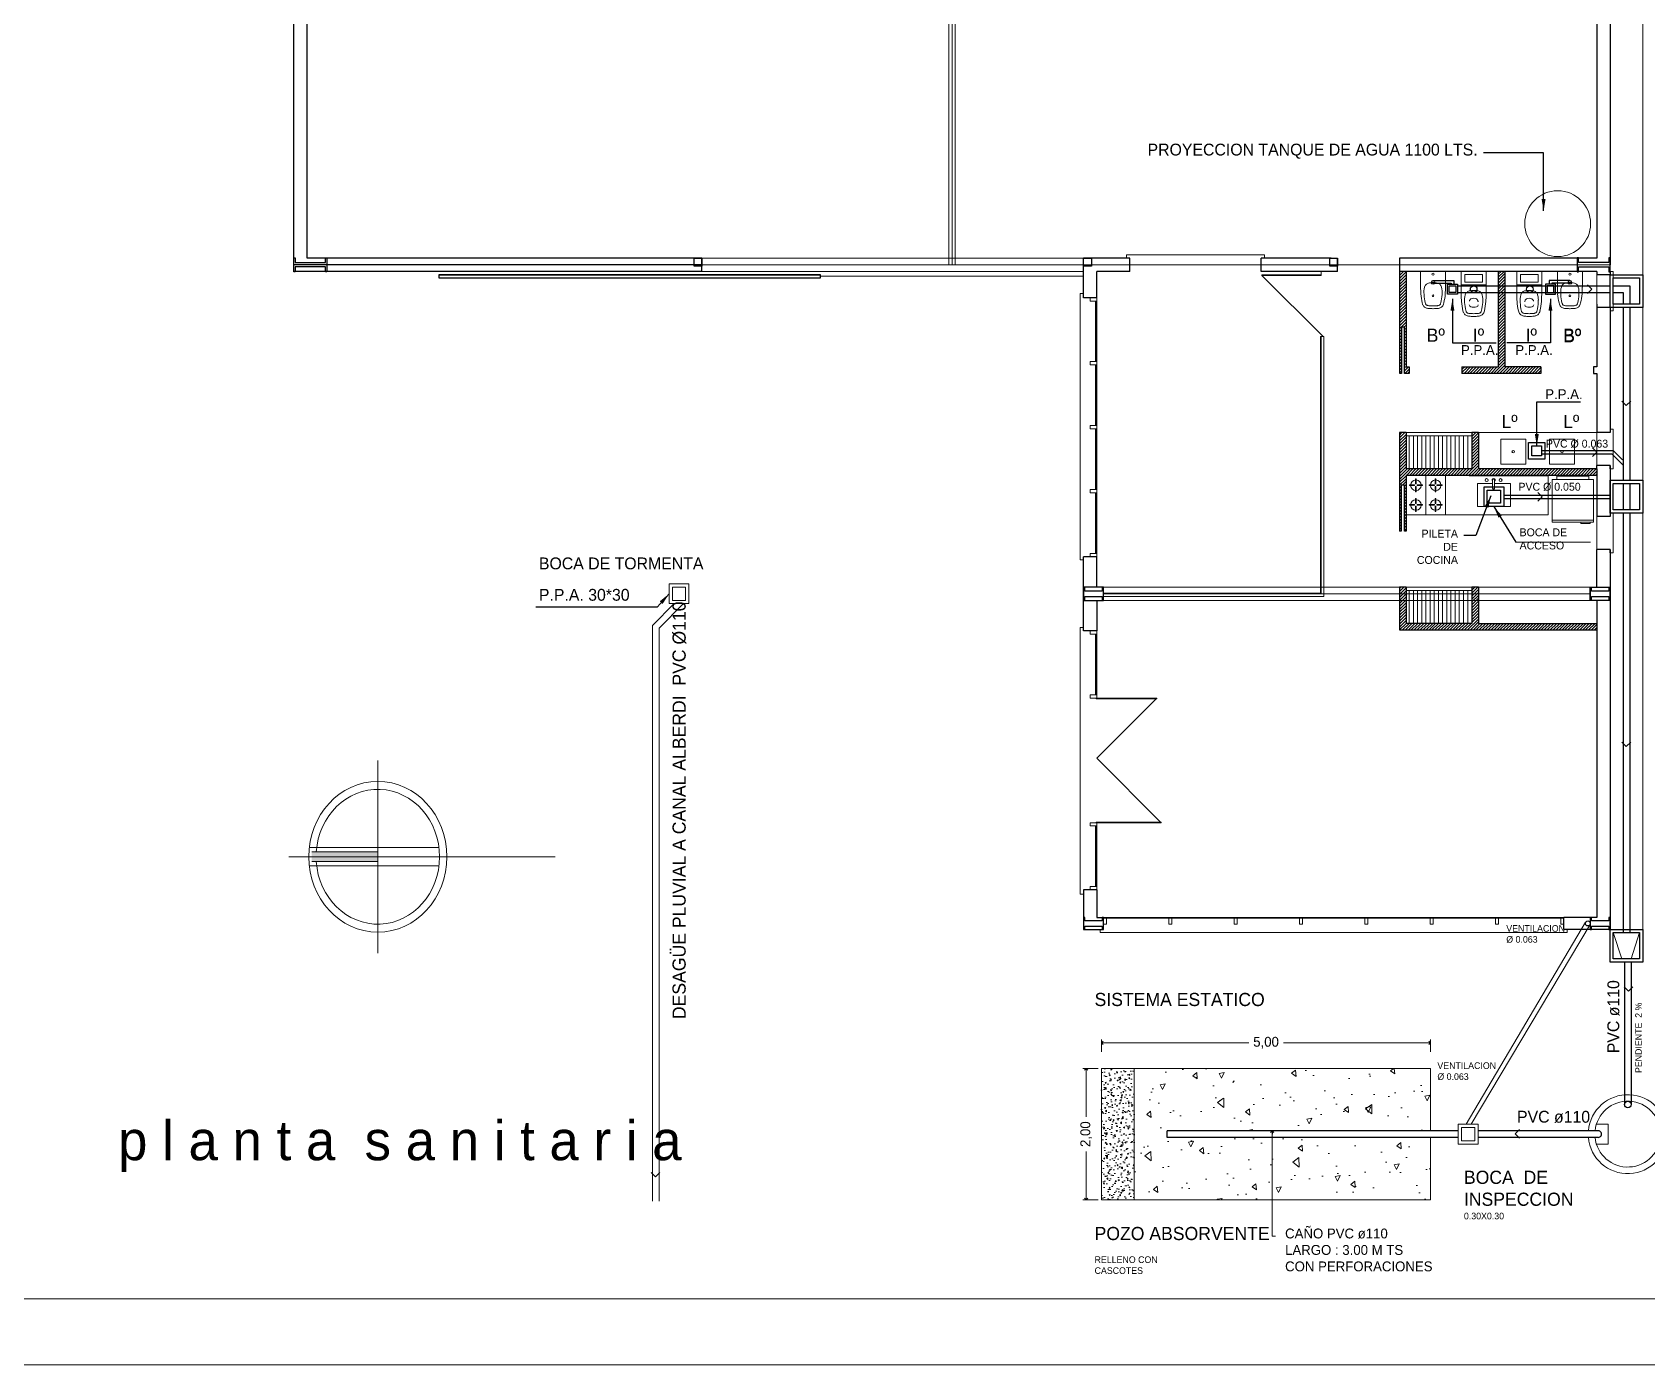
# Model space of a CAD drawing. Header units: millimetres. Extents: x 1972 to 5740, y 370 to 952.
# Drawn here: x 2717 to 2741.53, y 637.41 to 657.66 of the extents above; entities that cross this region are included whole.
import ezdxf

# ---------------------------------------------------------------- set-up
doc = ezdxf.new("R2010")
doc.units = ezdxf.units.MM
doc.header["$LTSCALE"] = 15
doc.linetypes.add('ACAD_ISO02W100', pattern=[15, 12, -3])
for name, color, linetype, lineweight in [('1 ELECTRICIDAD', 11, 'Continuous', 9), ('ABERTURAS', 2, 'Continuous', 25), ('COTAS', 5, 'Continuous', 20), ('MUROS', 1, 'Continuous', 30), ('PLUVIAL', 50, 'Continuous', 5), ('SOMBRAS', 95, 'Continuous', 18)]:
    doc.layers.add(name, color=color, linetype=linetype, lineweight=lineweight)
doc.layers.add('CLOACAS', color=20, linetype='Continuous')
doc.dimstyles.new('escala 100', dxfattribs={"dimtxt": 0.15, "dimasz": 0.05, "dimexe": 0.05, "dimexo": 0.05, "dimgap": 0.05, "dimtad": 0, "dimzin": 1, "dimtxsty": 'Standard', "dimblk": 'OPEN90', "dimcen": 0.05, "dimclrd": 256, "dimclre": 256, "dimclrt": 256, "dimadec": 0, "dimazin": 0, "dimtfac": 1, "dimtmove": 0, "dimatfit": 3, "dimldrblk": 'OPEN90', "dimfxl": 1, "dimlwd": -1, "dimlwe": -1, "dimarcsym": 0})
doc.dimstyles.get("Standard").update_dxf_attribs({"dimtxt": 0.18, "dimasz": 0.18, "dimexe": 0.18, "dimexo": 0.0625, "dimgap": 0.09, "dimtad": 0, "dimtih": 1, "dimtoh": 1, "dimdec": 4, "dimzin": 0, "dimdsep": 46, "dimtxsty": 'Standard', "dimcen": 0.09, "dimadec": 0, "dimazin": 0, "dimtfac": 1, "dimtdec": 4, "dimtofl": 0, "dimtmove": 0, "dimatfit": 3, "dimfxl": 1, "dimtolj": 1, "dimtzin": 0, "dimarcsym": 0})

# ---------------------------------------------------------------- blocks, each defined once
blk = doc.blocks.new('anafe')
for p, q in [((0.3, 0.6), (0, 0.6)), ((0, 0.6), (0.3, 0.6)), ((0, 0.6), (0, 0)), ((0, 0.6), (0, 0.6)), ((0.155, 0.549), (0.145, 0.549)), ((0.145, 0.549), (0.145, 0.47)), ((0.15, 0.6), (0.15, 0.6)), ((0.155, 0.549), (0.155, 0.47)), ((0.3, 0), (0.3, 0.6)), ((0.051, 0.455), (0.13, 0.455)), ((0.051, 0.455), (0.051, 0.445)), ((0.051, 0.445), (0.13, 0.445)), ((0.13, 0.455), (0.13, 0.445)), ((0.155, 0.47), (0.145, 0.47)), ((0.145, 0.43), (0.155, 0.43)), ((0.145, 0.351), (0.145, 0.43)), ((0.145, 0.351), (0.155, 0.351)), ((0.155, 0.249), (0.145, 0.249)), ((0.145, 0.249), (0.145, 0.17)), ((0.155, 0.351), (0.155, 0.43)), ((0.155, 0.249), (0.155, 0.17)), ((0.17, 0.445), (0.17, 0.455)), ((0.249, 0.455), (0.17, 0.455)), ((0.249, 0.445), (0.17, 0.445)), ((0.249, 0.445), (0.249, 0.455)), ((0, 0), (0.3, 0)), ((0.051, 0.155), (0.13, 0.155)), ((0.051, 0.155), (0.051, 0.145)), ((0.051, 0.145), (0.13, 0.145)), ((0.13, 0.155), (0.13, 0.145)), ((0.155, 0.17), (0.145, 0.17)), ((0.145, 0.051), (0.145, 0.13)), ((0.145, 0.13), (0.155, 0.13)), ((0.145, 0.051), (0.155, 0.051)), ((0.155, 0.051), (0.155, 0.13)), ((0.249, 0.155), (0.17, 0.155)), ((0.17, 0.145), (0.17, 0.155)), ((0.249, 0.145), (0.17, 0.145)), ((0.249, 0.145), (0.249, 0.155))]:
    blk.add_line(p, q)
for centre, start, end in [((0.15, 0.45), 93.5833, 176.4167), ((0.15, 0.45), 3.5833, 86.4167), ((0.15, 0.45), 183.5833, 266.4167), ((0.15, 0.45), 273.5833, 356.4167), ((0.15, 0.15), 93.5833, 176.4167), ((0.15, 0.15), 183.5833, 266.4167), ((0.15, 0.15), 3.5833, 86.4167), ((0.15, 0.15), 273.5833, 356.4167)]:
    blk.add_arc(centre, 0.08, start, end)
blk = doc.blocks.new('milp')
for p, q in [((-0.19, 0), (-0.19, -0.358)), ((0.19, 0), (-0.19, 0)), ((0.19, 0), (0.19, -0.358)), ((0.19, -0.205), (-0.19, -0.205)), ((-0.135, -0.052), (-0.135, -0.158)), ((-0.128, -0.045), (0.128, -0.045)), ((0.128, -0.165), (-0.128, -0.165)), ((0.135, -0.052), (0.135, -0.158)), ((0, -0.288), (0, -0.288)), ((-0.004, -0.685), (0.004, -0.685))]:
    blk.add_line(p, q)
for centre, radius, start, end in [((-0.016, 0.209), 0.852, 275.5315, 275.5315), ((0.016, 0.209), 0.852, 264.4685, 264.4685), ((-0.128, -0.052), 0.00689, 90, 180), ((-0.128, -0.158), 0.00689, 180, 270), ((0.128, -0.052), 0.00689, 0, 90), ((0.128, -0.158), 0.00689, 270, 0), ((-0.007, -0.598), 0.31, 88.7679, 88.7679), ((1.828, -0.313), 2.018, 181.2751, 184.1143), ((0.91, -0.358), 1.1, 185.1938, 192.5636), ((0.092, -0.428), 0.231, 155.6501, 182.4692), ((0.519, -0.438), 0.657, 180, 191.3509), ((-0.062, -0.358), 0.0614, 150.814, 156.1885), ((-0.087, -0.344), 0.0322, 137.0461, 150.8865), ((-0.047, -0.382), 0.0878, 105.1617, 136.1205), ((0.007, -0.598), 0.31, 91.2492, 104.3852), ((-0.002, -0.456), 0.0616, 160.9467, 177.3415), ((-0.021, -0.457), 0.0446, 116.9802, 151.6052), ((0, -0.508), 0.1, 90, 114.2618), ((-0.007, -0.598), 0.31, 75.6148, 88.7487), ((0, -0.508), 0.1, 65.7382, 90), ((0.021, -0.457), 0.0446, 28.3948, 63.0198), ((0.019, -0.457), 0.0461, 8.8018, 28.2626), ((-0.029, -0.461), 0.0948, 359.7388, 6.5196), ((0.047, -0.382), 0.0878, 43.8795, 74.8383), ((0.087, -0.344), 0.0322, 29.1135, 42.9539), ((0.062, -0.358), 0.0614, 23.8115, 29.186), ((-0.092, -0.428), 0.231, 357.5308, 24.3499), ((-0.519, -0.438), 0.657, 348.6491, 0), ((-0.91, -0.358), 1.1, 347.4364, 354.8062), ((-1.828, -0.313), 2.018, 355.8857, 358.7249), ((0.085, -0.534), 0.257, 194.3946, 202.2738), ((-0.088, -0.605), 0.0692, 202.484, 242.9463), ((0.433, -0.457), 0.569, 191.2163, 195.461), ((-0.058, -0.552), 0.129, 241.5349, 251.9311), ((-0.05, -0.591), 0.0674, 194.8183, 203.0008), ((-0.084, -0.602), 0.032, 208.1129, 215.5466), ((-0.088, -0.605), 0.0272, 217.0799, 242.9463), ((-0.055, -0.543), 0.0975, 242.0005, 253.7743), ((-0.068, -0.577), 0.103, 253.0483, 256.7812), ((-0.044, -0.468), 0.215, 257.0809, 262.9177), ((-0.044, -0.468), 0.173, 257.1538, 262.737), ((0.016, 0.209), 0.894, 264.4685, 268.7451), ((-0.038, -0.51), 0.03, 180, 261.9257), ((0.016, 0.209), 0.852, 264.5084, 268.9372), ((0, -0.246), 0.297, 261.9257, 270), ((0, -0.246), 0.297, 270, 278.0743), ((-0.016, 0.209), 0.852, 271.0628, 275.4916), ((-0.016, 0.209), 0.894, 271.2656, 275.5315), ((0.038, -0.51), 0.03, 278.0743, 0), ((0.044, -0.468), 0.173, 277.263, 282.8462), ((0.044, -0.468), 0.215, 277.0823, 282.9191), ((0.055, -0.543), 0.0975, 286.2257, 297.9995), ((0.068, -0.577), 0.103, 283.2188, 286.9517), ((0.058, -0.552), 0.129, 288.0689, 298.4651), ((0.088, -0.605), 0.0272, 297.0537, 322.9201), ((0.084, -0.602), 0.032, 324.4534, 331.8871), ((0.05, -0.591), 0.0674, 336.9992, 345.1817), ((-0.433, -0.457), 0.569, 344.539, 348.7837), ((0.088, -0.605), 0.0692, 297.0537, 337.516), ((-0.085, -0.534), 0.257, 337.7262, 345.6054)]:
    blk.add_arc(centre, radius, start, end)
blk = doc.blocks.new('mbp')
for p, q in [((-0.19, 0), (-0.19, -0.24)), ((0, 0), (-0.19, 0)), ((0, 0), (0.19, 0)), ((0.19, 0), (0.19, -0.24)), ((0, -0.17), (0, -0.17)), ((-0.004, -0.567), (0.004, -0.567))]:
    blk.add_line(p, q)
for centre, radius in [((0, -0.042), 0.0175), ((0, -0.37), 0.013)]:
    blk.add_circle(centre, radius)
for centre, radius, start, end in [((-0.016, 0.327), 0.852, 275.5315, 275.5315), ((0.016, 0.327), 0.852, 264.4685, 264.4685), ((-0.007, -0.479), 0.31, 88.7679, 88.7679), ((1.828, -0.195), 2.018, 181.2751, 184.1143), ((0.092, -0.31), 0.231, 155.6501, 182.4692), ((-0.062, -0.24), 0.0614, 150.814, 156.1885), ((-0.087, -0.225), 0.0322, 137.0461, 150.8865), ((-0.047, -0.264), 0.0878, 105.1617, 136.1205), ((0.007, -0.479), 0.31, 91.2492, 104.3852), ((0, -0.16), 0.0325, 201.8927, 338.1073), ((-0.007, -0.479), 0.31, 75.6148, 88.7487), ((0.047, -0.264), 0.0878, 43.8795, 74.8383), ((0.087, -0.225), 0.0322, 29.1135, 42.9539), ((0.062, -0.24), 0.0614, 23.8115, 29.186), ((-0.092, -0.31), 0.231, 357.5308, 24.3499), ((-1.828, -0.195), 2.018, 355.8857, 358.7249), ((0.91, -0.24), 1.1, 185.1938, 192.5636), ((0.085, -0.416), 0.257, 194.3946, 202.2738), ((0.519, -0.32), 0.657, 180, 191.3509), ((0.433, -0.339), 0.569, 191.2163, 195.461), ((-0.05, -0.473), 0.0674, 194.8183, 203.0008), ((0.058, -0.434), 0.129, 279.561, 279.561), ((0.05, -0.473), 0.0674, 336.9992, 345.1817), ((-0.433, -0.339), 0.569, 344.539, 348.7837), ((-0.519, -0.32), 0.657, 348.6491, 0), ((-0.085, -0.416), 0.257, 337.7262, 345.6054), ((-0.91, -0.24), 1.1, 347.4364, 354.8062), ((-0.088, -0.487), 0.0692, 202.484, 242.9463), ((-0.058, -0.434), 0.129, 241.5349, 251.9311), ((-0.084, -0.484), 0.032, 208.1129, 215.5466), ((-0.088, -0.487), 0.0272, 217.0799, 242.9463), ((-0.055, -0.425), 0.0975, 242.0005, 253.7743), ((-0.068, -0.459), 0.103, 253.0483, 256.7812), ((-0.044, -0.35), 0.215, 257.0809, 262.9177), ((-0.044, -0.35), 0.173, 257.1538, 262.737), ((0.016, 0.327), 0.894, 264.4685, 268.7451), ((0.016, 0.327), 0.852, 264.5084, 268.9372), ((-0.016, 0.327), 0.852, 271.0628, 275.4916), ((-0.016, 0.327), 0.894, 271.2656, 275.5315), ((0.044, -0.35), 0.173, 277.263, 282.8462), ((0.044, -0.35), 0.215, 277.0823, 282.9191), ((0.055, -0.425), 0.0975, 286.2257, 297.9995), ((0.068, -0.459), 0.103, 283.2188, 286.9517), ((0.058, -0.434), 0.129, 288.0689, 298.4651), ((0.088, -0.487), 0.0272, 297.0537, 322.9201), ((0.084, -0.484), 0.032, 324.4534, 331.8871), ((0.088, -0.487), 0.0692, 297.0537, 337.516)]:
    blk.add_arc(centre, radius, start, end)
blk = doc.blocks.new('heladera')
for p, q in [((0, 0.65), (0, 0)), ((0.63, 0.65), (0, 0.65)), ((0.07, 0.65), (0.07, 0.7)), ((0.07, 0.7), (0.56, 0.7)), ((0.56, 0.7), (0.56, 0.65)), ((0.63, 0), (0.63, 0.65)), ((0, 0.03), (0.63, 0.03)), ((0, 0), (0.63, 0)), ((0.049, 0), (0.049, -0.022)), ((0.049, -0.022), (0.195, -0.022)), ((0.195, -0.022), (0.195, 0))]:
    blk.add_line(p, q)
blk = doc.blocks.new('NORTE3')
for p, q in [((0, 1.174), (0, -2.344)), ((-0.111, 0.904), (-0.111, -0.807)), ((-0.058, 0.872), (-0.058, 0)), ((0.058, 0.872), (0.058, 0)), ((0.111, 0.904), (0.111, -0.807)), ((-1.166, 0), (1.166, 0))]:
    blk.add_line(p, q)
at = {"const_width": 0.0778}
blk.add_lwpolyline([(-0.911, 0, 1), (0.911, 0, 1)], format="xyb", close=True, dxfattribs=at)
blk.add_arc((0, 0), 0.815, 94.0608, 85.9392)
blk.add_solid([(-0.058, 0), (0.058, 0), (-0.058, 0.872), (0.058, 0.872)])
blk = doc.blocks.new('_Open90')
at = {"color": 0, "linetype": 'ByBlock', "lineweight": -2}
for p, q in [((0, 0), (-1, 0)), ((-0.5, 0.5), (0, 0)), ((0, 0), (-0.5, -0.5))]:
    blk.add_line(p, q, dxfattribs=at)
blk = doc.blocks.new('*D147')
at = {"layer": 'Defpoints', "color": 0, "ltscale": 0.01, "transparency": 16777216}
for p in [(2733.243, 641.916), (2733.013, 639.916), (2733.243, 639.916)]:
    blk.add_point(p, dxfattribs=at)
at = {"layer": 'SOMBRAS', "ltscale": 0.01, "transparency": 16777216}
for p, q in [((2733.193, 641.916), (2732.963, 641.916)), ((2733.013, 641.866), (2733.013, 641.179)), ((2733.013, 639.966), (2733.013, 640.654)), ((2733.193, 639.916), (2732.963, 639.916))]:
    blk.add_line(p, q, dxfattribs=at)
at = {"layer": 'SOMBRAS', "ltscale": 0.01, "transparency": 16777216, "xscale": 0.05, "yscale": 0.05, "zscale": 0.05}
for p, rotation in [((2733.013, 641.916), 90), ((2733.013, 639.916), 270)]:
    blk.add_blockref('_Open90', p, dxfattribs=dict(at, rotation=rotation))
at = {"layer": 'SOMBRAS', "ltscale": 0.01, "transparency": 16777216, "insert": (2733.013, 640.916), "char_height": 0.15, "attachment_point": 5, "rotation": 90}
blk.add_mtext('2,00', dxfattribs=at)
blk = doc.blocks.new('*D148')
at = {"layer": 'Defpoints', "color": 0, "ltscale": 0.01, "transparency": 16777216}
for p in [(2733.243, 642.306), (2733.243, 642.119), (2738.243, 642.119)]:
    blk.add_point(p, dxfattribs=at)
at = {"layer": 'SOMBRAS', "ltscale": 0.01, "transparency": 16777216}
for p, q in [((2733.243, 642.169), (2733.243, 642.356)), ((2738.243, 642.169), (2738.243, 642.356)), ((2733.293, 642.306), (2735.484, 642.306)), ((2738.193, 642.306), (2736.009, 642.306))]:
    blk.add_line(p, q, dxfattribs=at)
at = {"layer": 'SOMBRAS', "ltscale": 0.01, "transparency": 16777216, "xscale": 0.05, "yscale": 0.05, "zscale": 0.05, "rotation": 180}
blk.add_blockref('_Open90', (2733.243, 642.306), dxfattribs=at)
at = {"layer": 'SOMBRAS', "ltscale": 0.01, "transparency": 16777216, "xscale": 0.05, "yscale": 0.05, "zscale": 0.05}
blk.add_blockref('_Open90', (2738.243, 642.306), dxfattribs=at)
at = {"layer": 'SOMBRAS', "ltscale": 0.01, "transparency": 16777216, "insert": (2735.746, 642.306), "char_height": 0.15, "attachment_point": 5}
blk.add_mtext('5,00', dxfattribs=at)

msp = doc.modelspace()

# ---------------------------------------------------------------- hatches: boundary and pattern name
at = {"layer": 'SOMBRAS', "linetype": 'Continuous', "ltscale": 0.001}
h = msp.add_hatch(dxfattribs=at)
h.set_pattern_fill('LINE', color=256, scale=0.01, angle=45, style=0)
h.set_pattern_definition([(45, (2524.029237, 916.086063), (-0.0224506403, 0.0224506403), [])])
h.paths.add_polyline_path([(2738.78324, 652.57868), (2738.72324, 652.57868), (2738.72324, 652.47868), (2738.78324, 652.47868)])
h.paths.add_polyline_path([(2739.92324, 652.57868), (2739.92324, 652.47868), (2738.78324, 652.47868), (2738.78324, 652.57868), (2739.27324, 652.57868), (2739.27324, 654.02868), (2739.37324, 654.02868), (2739.37324, 652.57868)], flags=17)
h.paths.add_polyline_path([(2740.77324, 648.67868), (2740.77324, 648.57868), (2737.77324, 648.57868), (2737.77324, 649.02868), (2737.87324, 649.02868), (2737.87324, 648.67868), (2738.87324, 648.67868), (2738.87324, 649.02868), (2738.97324, 649.02868), (2738.97324, 648.67868)])
h.paths.add_polyline_path([(2738.97324, 649.12868), (2738.97324, 649.02868), (2738.87324, 649.02868), (2738.87324, 649.12868)])
h.paths.add_polyline_path([(2738.97324, 649.12868), (2738.87324, 649.12868), (2738.87324, 649.22868), (2738.97324, 649.22868)])
h.paths.add_polyline_path([(2737.77324, 649.12868), (2737.87324, 649.12868), (2737.87324, 649.02868), (2737.77324, 649.02868)])
h.paths.add_polyline_path([(2737.77324, 649.22868), (2737.87324, 649.22868), (2737.87324, 649.12868), (2737.77324, 649.12868)])
h.paths.add_polyline_path([(2737.79824, 650.77868), (2737.79824, 650.07868), (2737.77324, 650.07868), (2737.77324, 651.57868), (2737.87324, 651.57868), (2737.87324, 651.02868), (2738.87324, 651.02868), (2738.87324, 651.57868), (2738.97324, 651.57868), (2738.97324, 651.02868), (2740.77324, 651.02868), (2740.77324, 650.92868), (2737.87324, 650.92868), (2737.87324, 650.07868), (2737.84824, 650.07868), (2737.84824, 650.77868)])
h.paths.add_polyline_path([(2737.8018, 653.1789), (2737.8018, 652.47886), (2737.77324, 652.4789), (2737.77324, 654.02868), (2737.87324, 654.02868), (2737.87324, 652.57868), (2737.92324, 652.57868), (2737.92324, 652.47868), (2737.8518, 652.47879), (2737.8518, 653.1789)])
h = msp.add_hatch(dxfattribs=at)
h.set_pattern_fill('LINE', color=256, scale=0.02, angle=90, style=0)
h.set_pattern_definition([(90, (2738.87324, 651.02868), (0.0635, 0), [])])
h.paths.add_polyline_path([(2738.87324, 651.02868), (2738.87324, 651.52868), (2737.87324, 651.52868), (2737.87324, 651.02868)])
h = msp.add_hatch(dxfattribs=at)
h.set_pattern_fill('LINE', color=256, scale=0.02, angle=90, style=0)
h.set_pattern_definition([(90, (2738.87324, 648.67868), (0.0635, 0), [])])
h.paths.add_polyline_path([(2738.87324, 648.67868), (2738.87324, 649.17868), (2737.87324, 649.17868), (2737.87324, 648.67868)])
at = {"layer": 'SOMBRAS'}
h = msp.add_hatch(dxfattribs=at)
h.set_pattern_fill('AR-CONC', color=256, scale=0.001, angle=225, style=0)
h.set_pattern_definition([(275, (2733.49302, 642.16618), (-0.140095, -0.117553), [0.01905, -0.20955]), (220, (2733.49302, 642.16618), (0.160018, -0.110177), [0.01524, -0.16764]), (325.451, (2733.48134, 642.15638), (0.019922, -0.22773), [0.01619, -0.17809]), (271.184, (2733.52894, 642.13026), (-0.22141, -0.161953), [0.028575, -0.314325]), (321.636, (2733.51049, 642.11676), (0.007086, -0.342826), [0.024285, -0.267135]), (216.184, (2733.52894, 642.13026), (0.007086, -0.342826), [0.02286, -0.25146]), (246, (2733.502, 642.12128), (-0.179521, -0.034895), [0.01905, -0.20955]), (191, (2733.502, 642.12128), (0.08654, -0.173941), [0.01524, -0.16764]), (296.451, (2733.48704, 642.11837), (-0.09298, -0.208836), [0.01619, -0.17809]), (262.5, (2733.493015, 642.16618), (0.0576055, -0.0619734), [0, -0.165608, 0, -0.17018, 0, -0.168275]), (232.5, (2733.493015, 642.16618), (0.0235897, -0.118087), [0, -0.097028, 0, -0.161798, 0, -0.064135]), (192.5, (2733.53307, 642.20623), (-0.0999279, -0.0918262), [0, -0.0635, 0, -0.19812, 0, -0.26289]), (182.5, (2733.55103, 642.22419), (-0.086764, -0.1227224), [0, -0.08255, 0, -0.131572, 0, -0.18669])])
h.paths.add_polyline_path([(2733.74302, 641.91618), (2733.24302, 641.91618), (2733.24302, 639.91618), (2733.74302, 639.91618)])
h = msp.add_hatch(dxfattribs=at)
h.set_pattern_fill('AR-CONC', color=256, scale=0.005, angle=225, style=0)
h.set_pattern_definition([(275, (2735.993, 644.1662), (-0.70047, -0.58777), [0.09525, -1.04775]), (220, (2735.993, 644.1662), (0.80009, -0.55089), [0.0762, -0.8382]), (325.45, (2735.9346, 644.1172), (0.09961, -1.13865), [0.08095, -0.89045]), (271.184, (2736.1726, 643.9866), (-1.10705, -0.80977), [0.14287, -1.57162]), (321.636, (2736.0804, 643.9191), (0.03543, -1.71413), [0.12142, -1.33567]), (216.184, (2736.1726, 643.9866), (0.03543, -1.71413), [0.1143, -1.2573]), (246, (2736.0379, 643.9417), (-0.8976, -0.17448), [0.09525, -1.04775]), (191, (2736.0379, 643.9417), (0.4327, -0.8697), [0.0762, -0.8382]), (296.451, (2735.9631, 643.9271), (-0.4649, -1.04418), [0.08095, -0.89045]), (262.5, (2735.993, 644.16618), (0.288027, -0.309867), [0, -0.82804, 0, -0.8509, 0, -0.841375]), (232.5, (2735.993, 644.1662), (0.11795, -0.590435), [0, -0.48514, 0, -0.80899, 0, -0.320675]), (192.5, (2736.19327, 644.36644), (-0.49964, -0.45913), [0, -0.3175, 0, -0.9906, 0, -1.31445]), (182.5, (2736.2831, 644.45624), (-0.43382, -0.61361), [0, -0.41275, 0, -0.65786, 0, -0.93345])])
h.paths.add_polyline_path([(2734.24302, 640.86618), (2734.24302, 640.96618), (2738.24302, 640.96616), (2738.24302, 641.91618), (2733.74302, 641.91618), (2733.74302, 639.91618), (2738.24302, 639.91618), (2738.24302, 640.71618), (2738.24302, 640.8662)])

# ---------------------------------------------------------------- linework, layer by layer
msp.add_line((2738.83324, 650.92868), (2740.03324, 650.92868))
msp.add_arc((2739.20412, 650.73295), 0.01514, 173.069773, 8.389761)
at = {"layer": '1 ELECTRICIDAD'}
msp.add_line((2738.24302, 640.8662), (2738.24302, 640.71618), dxfattribs=at)
for points in [[(2740.64302, 640.96618), (2740.64302, 640.96616)], [(2740.64302, 640.8662), (2740.64302, 640.86618)]]:
    msp.add_lwpolyline(points, dxfattribs=at)
at = {"layer": 'ABERTURAS', "linetype": 'Continuous', "ltscale": 0.001}
for points in [[(2723.17324, 653.97868), (2728.97324, 653.97868)], [(2723.17324, 653.92868), (2728.97324, 653.92868)], [(2740.77324, 653.52868), (2740.77324, 653.47868)]]:
    msp.add_lwpolyline(points, dxfattribs=at)
msp.add_lwpolyline([(2723.17324, 653.92868), (2728.97324, 653.92868), (2728.97324, 653.97868), (2723.17324, 653.97868)], close=True, dxfattribs=at)
at = {"layer": 'CLOACAS'}
for points in [[(2738.65332, 653.75868), (2738.65332, 653.68368), (2738.50332, 653.68368), (2738.50332, 653.83368), (2738.65332, 653.83368)], [(2738.62832, 653.75868), (2738.62832, 653.70868), (2738.52832, 653.70868), (2738.52832, 653.80868), (2738.62832, 653.80868)], [(2739.99315, 653.75868), (2739.99315, 653.68368), (2740.14315, 653.68368), (2740.14315, 653.83368), (2739.99315, 653.83368)], [(2740.01815, 653.75868), (2740.01815, 653.70868), (2740.11815, 653.70868), (2740.11815, 653.80868), (2740.01815, 653.80868)], [(2739.98355, 651.30094), (2739.98355, 651.17594), (2739.73355, 651.17594), (2739.73355, 651.42594), (2739.98355, 651.42594)], [(2739.93355, 651.30094), (2739.93355, 651.22594), (2739.78355, 651.22594), (2739.78355, 651.37594), (2739.93355, 651.37594)], [(2739.20824, 650.75368), (2739.35824, 650.75368), (2739.35824, 650.45368), (2739.05824, 650.45368), (2739.05824, 650.75368)]]:
    msp.add_lwpolyline(points, close=True, dxfattribs=at)
msp.add_lwpolyline([(2739.20824, 650.70368), (2739.30824, 650.70368), (2739.30824, 650.50368), (2739.10824, 650.50368), (2739.10824, 650.70368), (2739.20824, 650.70368)], dxfattribs=at)
at = {"layer": 'COTAS'}
msp.add_line((2688.46113, 638.41181), (2762.69459, 638.41181), dxfattribs=at)
msp.add_lwpolyline([(2683.46113, 641.9976), (2688.04692, 637.41181), (2763.69459, 637.41181)], dxfattribs=at)
at = {"layer": 'MUROS', "linetype": 'Continuous', "ltscale": 0.001}
for p, q in [((2740.97324, 668.11181), (2740.97324, 654.12868)), ((2740.77324, 659.09868), (2740.77324, 654.22868)), ((2727.17324, 654.12868), (2720.97324, 654.12868)), ((2727.17324, 654.22868), (2721.17324, 654.22868)), ((2727.17324, 654.02868), (2727.17324, 654.22868)), ((2733.67327, 654.22868), (2732.97324, 654.22868)), ((2732.97324, 654.02868), (2732.97324, 654.22868)), ((2736.73324, 654.22868), (2735.67327, 654.22868)), ((2740.77324, 654.22868), (2737.77324, 654.22868)), ((2727.17324, 654.02868), (2720.97324, 654.02868)), ((2732.97324, 653.62868), (2732.97324, 654.02868)), ((2733.67327, 654.02868), (2733.17324, 654.02868)), ((2736.83324, 654.02868), (2735.67327, 654.02868)), ((2740.77324, 654.02868), (2737.77324, 654.02868)), ((2740.97324, 654.02868), (2740.97324, 653.97868)), ((2740.97324, 653.47868), (2740.97324, 651.57868)), ((2738.72324, 652.57868), (2739.27324, 652.57868)), ((2739.92324, 652.47868), (2738.72324, 652.47868)), ((2739.92324, 652.57868), (2739.37324, 652.57868)), ((2738.97324, 651.57868), (2738.87324, 651.57868)), ((2740.77324, 650.92868), (2737.87324, 650.92868)), ((2740.77324, 651.02868), (2738.97324, 651.02868)), ((2740.97324, 651.02868), (2740.97324, 651.07868)), ((2740.97324, 651.07868), (2740.97324, 650.30368)), ((2732.97324, 648.56439), (2732.97324, 649.69297)), ((2740.97324, 649.80368), (2740.97324, 644.02868)), ((2740.97324, 649.75368), (2740.97324, 649.80368)), ((2738.97324, 649.22868), (2738.87324, 649.22868)), ((2740.27324, 644.02868), (2740.27324, 644.20868)), ((2740.97324, 644.02868), (2740.27324, 644.02868))]:
    msp.add_line(p, q, dxfattribs=at)
for points in [[(2720.97324, 654.22868), (2720.97324, 664.02868)], [(2721.17324, 654.22868), (2721.17324, 659.09868)], [(2733.67327, 654.02868), (2733.67327, 654.22868)], [(2735.67327, 654.02868), (2735.67327, 654.22868)], [(2736.83324, 654.02868), (2736.83324, 654.22868)], [(2737.77324, 654.22868), (2737.77324, 652.4789)], [(2733.17324, 653.62868), (2733.17324, 654.02868)], [(2737.87324, 654.02868), (2737.87324, 652.57868)], [(2738.28403, 653.88868), (2738.59832, 653.88868), (2738.59832, 653.83368)], [(2738.28403, 653.84868), (2738.55832, 653.84868), (2738.55832, 653.83368)], [(2739.27324, 654.02868), (2739.27324, 652.57868)], [(2739.37324, 654.02868), (2739.37324, 652.57868)], [(2740.36245, 653.88868), (2740.04815, 653.88868), (2740.04815, 653.83368)], [(2740.36245, 653.84868), (2740.08815, 653.84868), (2740.08815, 653.83368)], [(2740.77324, 654.02868), (2740.77324, 653.97868)], [(2740.97324, 653.97868), (2740.77324, 653.97868)], [(2733.17324, 653.62868), (2732.97324, 653.62868)], [(2738.65332, 653.80868), (2740.97324, 653.80868)], [(2738.65332, 653.70868), (2740.97324, 653.70868)], [(2741.02324, 653.80868), (2741.27324, 653.80868), (2741.27324, 653.52868)], [(2741.02324, 653.70868), (2741.02324, 653.70868), (2741.17324, 653.70868), (2741.17324, 653.52868)], [(2739.37324, 653.47868), (2739.37324, 652.57868)], [(2740.77324, 653.47868), (2740.77324, 652.57868)], [(2740.97324, 653.47868), (2740.77324, 653.47868)], [(2741.17324, 653.47868), (2741.17324, 650.85368)], [(2741.27324, 653.47868), (2741.27324, 650.85368)], [(2737.8768, 652.4789), (2737.8518, 652.4789), (2737.8518, 653.1789), (2737.8018, 653.1789), (2737.8018, 652.4789), (2737.7768, 652.4789)], [(2737.8018, 652.4789), (2737.7768, 652.4789)], [(2737.87324, 652.57868), (2737.92324, 652.57868), (2737.92324, 652.47868), (2737.8518, 652.4789)], [(2737.8768, 652.4789), (2737.8518, 652.4789)], [(2738.72324, 652.57868), (2738.72324, 652.47868)], [(2739.92324, 652.57868), (2739.92324, 652.47868)], [(2740.77324, 652.57868), (2740.72324, 652.57868), (2740.72324, 652.47868), (2740.77324, 652.47868)], [(2740.77324, 652.47868), (2740.77324, 651.57868)], [(2737.77324, 651.57868), (2737.77324, 650.07868)], [(2737.87324, 651.57868), (2737.87324, 651.57868), (2737.77324, 651.57868)], [(2737.87324, 651.57868), (2737.87324, 651.02868)], [(2738.87324, 651.57868), (2738.87324, 651.02868)], [(2738.97324, 651.57868), (2738.97324, 651.02868)], [(2740.97324, 651.57868), (2740.77324, 651.57868)], [(2739.93355, 651.30594), (2741.02324, 651.30594), (2741.16466, 651.16452)], [(2739.93355, 651.25594), (2741.00253, 651.25594), (2741.17324, 651.08523)], [(2738.87324, 651.02868), (2737.87324, 651.02868)], [(2737.87324, 650.92868), (2737.87324, 650.07868)], [(2740.77324, 651.02868), (2740.77324, 651.07868)], [(2740.97324, 651.07868), (2740.77324, 651.07868)], [(2740.77324, 651.02868), (2740.77324, 650.30368)], [(2737.87324, 650.07868), (2737.84824, 650.07868), (2737.84824, 650.77868), (2737.79824, 650.77868), (2737.79824, 650.07868), (2737.77324, 650.07868)], [(2741.17324, 650.80368), (2741.17324, 650.40368)], [(2741.27324, 650.80368), (2741.27324, 650.40368)], [(2739.35824, 650.62868), (2740.97324, 650.62868)], [(2739.35824, 650.57868), (2740.97324, 650.57868)], [(2740.97324, 650.30368), (2740.77324, 650.30368)], [(2741.17324, 650.35368), (2741.17324, 643.97868)], [(2741.27324, 650.35368), (2741.27324, 643.97868)], [(2737.79824, 650.07868), (2737.77324, 650.07868)], [(2737.87324, 650.07868), (2737.84824, 650.07868)], [(2733.17324, 649.69297), (2732.97324, 649.69297)], [(2733.17324, 649.22868), (2733.17324, 649.22868), (2733.17324, 649.69297)], [(2740.77324, 649.22868), (2740.77324, 649.80368)], [(2740.97324, 649.80368), (2740.77324, 649.80368)], [(2737.77324, 649.22868), (2737.77324, 648.57868), (2740.77324, 648.57868)], [(2737.87324, 649.22868), (2737.77324, 649.22868)], [(2737.87324, 649.22868), (2737.87324, 649.22868), (2737.77324, 649.22868)], [(2737.87324, 649.22868), (2737.87324, 648.67868)], [(2738.87324, 649.22868), (2738.87324, 648.67868)], [(2738.97324, 649.22868), (2738.97324, 648.67868)], [(2733.17324, 649.02868), (2733.17324, 649.02868), (2733.17324, 648.56439)], [(2740.77324, 649.02868), (2740.77324, 644.20868), (2740.27324, 644.20868)], [(2733.17324, 648.56439), (2732.97324, 648.56439)], [(2738.87324, 648.67868), (2737.87324, 648.67868)], [(2738.97324, 648.67868), (2738.97324, 648.67868), (2740.77324, 648.67868)], [(2733.17324, 644.62868), (2732.97324, 644.62868)], [(2732.97324, 644.62868), (2732.97324, 644.20868)], [(2733.17324, 644.62868), (2733.17324, 644.20868)], [(2732.97324, 644.02868), (2733.27324, 644.02868)], [(2733.17324, 644.20868), (2733.27324, 644.20868)], [(2741.19304, 643.52868), (2741.19304, 641.36621)], [(2741.29299, 643.52868), (2741.29299, 641.36621)], [(2738.66709, 640.96616), (2734.24302, 640.96618)], [(2734.24302, 640.86618), (2734.24302, 640.96618)], [(2738.66709, 640.8662), (2734.24302, 640.86618)], [(2740.79299, 640.96615), (2738.96709, 640.96616)], [(2740.793, 640.86621), (2738.96709, 640.8662)]]:
    msp.add_lwpolyline(points, dxfattribs=at)
for points in [[(2720.97324, 654.02368), (2720.97324, 654.23368), (2720.99324, 654.23368), (2720.99324, 654.16368), (2721.45363, 654.16368), (2721.45363, 654.23368), (2721.47363, 654.23368), (2721.47363, 654.02368), (2721.45363, 654.02368), (2721.45363, 654.09868), (2720.99324, 654.09868), (2720.99324, 654.02368), (2720.97324, 654.02368)], [(2727.17324, 654.22868), (2727.17324, 654.10868), (2727.05324, 654.10868), (2727.05324, 654.22868)], [(2733.09324, 654.22868), (2733.09324, 654.10868), (2732.97324, 654.10868), (2732.97324, 654.22868)], [(2736.83324, 654.22868), (2736.83324, 654.10868), (2736.71324, 654.10868), (2736.71324, 654.22868)], [(2740.97324, 654.02368), (2740.97324, 654.23368), (2740.95324, 654.23368), (2740.95324, 654.16368), (2740.49285, 654.16368), (2740.49285, 654.23368), (2740.47285, 654.23368), (2740.47285, 654.02368), (2740.49285, 654.02368), (2740.49285, 654.09868), (2740.95324, 654.09868), (2740.95324, 654.02368), (2740.97324, 654.02368)], [(2740.97324, 653.97868), (2741.47324, 653.97868), (2741.47324, 653.47868), (2740.97324, 653.47868)], [(2741.02324, 653.92868), (2741.42324, 653.92868), (2741.42324, 653.52868), (2741.02324, 653.52868)], [(2740.97324, 650.85368), (2741.47324, 650.85368), (2741.47324, 650.35368), (2740.97324, 650.35368)], [(2741.02324, 650.80368), (2741.42324, 650.80368), (2741.42324, 650.40368), (2741.02324, 650.40368)], [(2733.27324, 649.22868), (2732.97324, 649.22868), (2732.97324, 649.02868), (2733.27324, 649.02868)], [(2732.97324, 649.21868), (2732.97324, 649.03868), (2732.99324, 649.03868), (2732.99324, 649.08868), (2733.25324, 649.08868), (2733.25324, 649.03868), (2733.27324, 649.03868), (2733.27324, 649.21868), (2733.25324, 649.21868), (2733.25324, 649.16868), (2732.99324, 649.16868), (2732.99324, 649.21868), (2732.97324, 649.21868)], [(2740.67324, 649.22868), (2740.97324, 649.22868), (2740.97324, 649.02868), (2740.67324, 649.02868)], [(2740.67324, 649.21868), (2740.67324, 649.03868), (2740.69324, 649.03868), (2740.69324, 649.08868), (2740.95324, 649.08868), (2740.95324, 649.03868), (2740.97324, 649.03868), (2740.97324, 649.21868), (2740.95324, 649.21868), (2740.95324, 649.16868), (2740.69324, 649.16868), (2740.69324, 649.21868), (2740.67324, 649.21868)], [(2732.97324, 644.20868), (2732.97324, 644.02868), (2732.99324, 644.02868), (2732.99324, 644.07868), (2733.25324, 644.07868), (2733.25324, 644.02868), (2733.27324, 644.02868), (2733.27324, 644.20868), (2733.25324, 644.20868), (2733.25324, 644.15868), (2732.99324, 644.15868), (2732.99324, 644.20868), (2732.97324, 644.20868)], [(2740.67324, 644.20868), (2740.67324, 644.02868), (2740.69324, 644.02868), (2740.69324, 644.07868), (2740.95324, 644.07868), (2740.95324, 644.02868), (2740.97324, 644.02868), (2740.97324, 644.20868), (2740.95324, 644.20868), (2740.95324, 644.15868), (2740.69324, 644.15868), (2740.69324, 644.20868), (2740.67324, 644.20868)], [(2740.97324, 644.02868), (2741.47324, 644.02868), (2741.47324, 643.52868), (2740.97324, 643.52868)], [(2741.02324, 643.97868), (2741.42324, 643.97868), (2741.42324, 643.57868), (2741.02324, 643.57868)]]:
    msp.add_lwpolyline(points, close=True, dxfattribs=at)
at = {"layer": 'MUROS', "linetype": 'Continuous'}
for points in [[(2740.63218, 653.69439), (2740.69847, 653.76068), (2740.63218, 653.82698)], [(2741.15457, 652.05576), (2741.22086, 651.98947), (2741.28715, 652.05576)], [(2740.70695, 651.21456), (2740.77324, 651.28085), (2740.70695, 651.34714)], [(2739.87509, 650.535), (2739.94138, 650.60129), (2739.87509, 650.66759)], [(2741.15457, 646.87517), (2741.22086, 646.80887), (2741.28715, 646.87517)], [(2741.18791, 643.15474), (2741.2542, 643.08845), (2741.32049, 643.15474)], [(2739.59807, 640.98813), (2739.53178, 640.92184), (2739.59807, 640.85555)], [(2726.40253, 640.33436), (2726.46883, 640.26807), (2726.53512, 640.33436)]]:
    msp.add_lwpolyline(points, dxfattribs=at)
at = {"layer": 'MUROS', "linetype": 'Continuous', "ltscale": 0.001}
for centre, radius in [((2738.28371, 653.86868), 0.02), ((2740.36277, 653.86868), 0.02), ((2738.90125, 653.75868), 0.05), ((2739.75273, 653.75868), 0.05), ((2740.63574, 644.11868), 0.0375), ((2741.24302, 641.36621), 0.04997)]:
    msp.add_circle(centre, radius, dxfattribs=at)
msp.add_arc((2740.79299, 640.91618), 0.04997, 269.991169, 90, dxfattribs=at)
at = {"layer": 'PLUVIAL'}
msp.add_lwpolyline([(2726.67324, 649.12868), (2726.67324, 649.27868), (2726.97324, 649.27868), (2726.97324, 648.97868), (2726.67324, 648.97868)], close=True, dxfattribs=at)
for points in [[(2726.72324, 649.12868), (2726.72324, 649.22868), (2726.92324, 649.22868), (2726.92324, 649.02868), (2726.72324, 649.02868), (2726.72324, 649.12868)], [(2726.4212, 639.897), (2726.4212, 648.64736), (2726.75253, 648.97868)], [(2726.5212, 639.897), (2726.5212, 648.60593), (2726.89395, 648.97868)]]:
    msp.add_lwpolyline(points, dxfattribs=at)
at = {"layer": 'SOMBRAS', "linetype": 'Continuous', "ltscale": 0.001}
for p, q in [((2741.47324, 668.11181), (2741.47324, 644.02841)), ((2740.03324, 650.92868), (2740.03324, 650.32868)), ((2738.95824, 650.45368), (2738.95824, 650.80368)), ((2738.95824, 650.80368), (2739.1891, 650.80368)), ((2739.1891, 650.73112), (2739.1891, 650.86555)), ((2739.2191, 650.73074), (2739.2191, 650.86555)), ((2739.2191, 650.80368), (2739.45824, 650.80368)), ((2739.45824, 650.45368), (2739.45824, 650.80368)), ((2739.45824, 650.45368), (2738.95824, 650.45368)), ((2740.03324, 650.32868), (2738.27324, 650.32868)), ((2740.03324, 650.32868), (2738.37324, 650.32868)), ((2740.03324, 650.32868), (2738.83324, 650.32868))]:
    msp.add_line(p, q, dxfattribs=at)
at = {"layer": 'SOMBRAS', "linetype": 'ACAD_ISO02W100', "ltscale": 20}
for p, q in [((2720.97324, 654.12868), (2740.97324, 654.12868)), ((2727.17324, 654.02868), (2732.97324, 654.02868))]:
    msp.add_line(p, q, dxfattribs=at)
at = {"layer": 'SOMBRAS'}
for p, q in [((2733.24302, 639.91618), (2733.24302, 641.91618)), ((2733.24302, 641.91618), (2738.24302, 641.91618)), ((2733.74302, 639.91618), (2733.74302, 641.91618)), ((2738.24302, 641.91618), (2738.24302, 640.96616)), ((2738.24302, 640.71618), (2738.24302, 639.91618)), ((2738.24302, 639.91618), (2733.24302, 639.91618))]:
    msp.add_line(p, q, dxfattribs=at)
at = {"layer": 'SOMBRAS', "linetype": 'ACAD_ISO02W100', "ltscale": 20}
for points in [[(2730.97324, 667.91181), (2730.97324, 654.12868)], [(2732.97324, 653.95368), (2728.97324, 653.95368)], [(2736.61324, 653.03868), (2735.68324, 653.96868)], [(2740.67324, 649.22868), (2733.27324, 649.22868)], [(2740.67324, 649.12868), (2733.27324, 649.12868)], [(2740.67324, 649.02868), (2733.27324, 649.02868)]]:
    msp.add_lwpolyline(points, dxfattribs=at)
for points in [[(2730.97324, 655.37124), (2730.97324, 655.37124), (2730.97324, 659.12868), (2730.92324, 659.12868), (2730.92324, 654.12868), (2730.97324, 654.12868)], [(2730.97324, 655.37124), (2730.97324, 655.37124), (2730.97324, 659.12868), (2731.02324, 659.12868), (2731.02324, 654.12868), (2730.97324, 654.12868)]]:
    msp.add_lwpolyline(points, close=True, dxfattribs=at)
at = {"layer": 'SOMBRAS', "linetype": 'Continuous', "ltscale": 0.001}
for points in [[(2732.97324, 654.22868), (2727.17324, 654.22868)], [(2735.67327, 654.22868), (2735.72327, 654.22868), (2735.72327, 654.27868), (2733.62327, 654.27868), (2733.62327, 654.22868), (2733.67327, 654.22868)], [(2732.97324, 654.02868), (2727.17324, 654.02868)], [(2736.58324, 654.02868), (2736.58324, 653.97868), (2735.68324, 653.97868), (2735.68324, 653.96868), (2736.58324, 653.96868), (2736.58324, 653.97868)], [(2740.77324, 653.97868), (2740.77324, 653.47868)], [(2740.97324, 653.97868), (2740.97324, 654.02868), (2741.02324, 654.02868), (2741.02324, 653.42868), (2740.97324, 653.42868), (2740.97324, 653.47868)], [(2732.97324, 649.69297), (2732.97324, 649.64297), (2732.92324, 649.64297), (2732.92324, 653.64507), (2732.92324, 653.69507), (2732.97324, 653.69507), (2732.97324, 653.62868)], [(2733.17324, 653.62868), (2733.07324, 653.62868), (2733.07324, 653.57868), (2733.17324, 653.57868), (2733.17324, 653.62868)], [(2733.15324, 652.65725), (2733.15324, 653.57868)], [(2733.16324, 652.65725), (2733.16324, 653.57868)], [(2733.17324, 652.65725), (2733.17324, 653.57868)], [(2736.62324, 653.03868), (2736.62324, 649.08868), (2733.27324, 649.08868)], [(2736.58324, 653.03868), (2736.58324, 649.12868), (2733.27324, 649.12868)], [(2736.57324, 653.03868), (2736.57324, 649.13868), (2733.27324, 649.13868)], [(2736.57324, 653.03868), (2736.62324, 653.03868)], [(2733.17324, 652.65725), (2733.07324, 652.65725), (2733.07324, 652.60725), (2733.17324, 652.60725), (2733.17324, 652.65725)], [(2733.17324, 652.65725), (2733.07324, 652.65725), (2733.07324, 652.60725), (2733.17324, 652.60725), (2733.17324, 652.65725)], [(2733.17324, 652.65725), (2733.07324, 652.65725), (2733.07324, 652.60725), (2733.17324, 652.60725), (2733.17324, 652.65725)], [(2733.17324, 652.65725), (2733.07324, 652.65725), (2733.07324, 652.60725), (2733.17324, 652.60725), (2733.17324, 652.65725)], [(2733.15324, 651.68582), (2733.15324, 652.60725)], [(2733.16324, 651.68582), (2733.16324, 652.60725)], [(2733.17324, 651.63582), (2733.17324, 652.60725)], [(2733.17324, 651.68582), (2733.07324, 651.68582), (2733.07324, 651.63582), (2733.17324, 651.63582), (2733.17324, 651.68582)], [(2733.17324, 651.68582), (2733.07324, 651.68582), (2733.07324, 651.63582), (2733.17324, 651.63582), (2733.17324, 651.68582)], [(2733.15324, 650.71439), (2733.15324, 651.63582)], [(2733.16324, 650.71439), (2733.16324, 651.63582)], [(2733.17324, 650.66439), (2733.17324, 651.63582)], [(2738.87324, 651.57868), (2737.87324, 651.57868)], [(2738.87324, 651.52868), (2737.87324, 651.52868)], [(2738.97324, 651.57868), (2740.77324, 651.57868)], [(2740.77324, 651.57868), (2740.77324, 651.07868)], [(2740.97324, 651.57868), (2740.97324, 651.62868), (2741.02324, 651.62868), (2741.02324, 651.02868), (2740.97324, 651.02868), (2740.97324, 651.07868)], [(2733.17324, 650.71439), (2733.07324, 650.71439), (2733.07324, 650.66439), (2733.17324, 650.66439), (2733.17324, 650.71439)], [(2733.17324, 650.71439), (2733.07324, 650.71439), (2733.07324, 650.66439), (2733.17324, 650.66439), (2733.17324, 650.71439)], [(2733.15324, 649.74297), (2733.15324, 650.66439)], [(2733.16324, 649.74297), (2733.16324, 650.66439)], [(2733.17324, 649.69297), (2733.17324, 650.66439)], [(2740.77324, 650.30368), (2740.77324, 649.80368)], [(2740.97324, 650.30368), (2740.97324, 650.35368), (2741.02324, 650.35368), (2741.02324, 649.75368), (2740.97324, 649.75368), (2740.97324, 649.80368)], [(2733.17324, 649.74297), (2733.07324, 649.74297), (2733.07324, 649.69297), (2733.17324, 649.69297), (2733.17324, 649.74297)], [(2738.87324, 649.22868), (2737.87324, 649.22868)], [(2733.25324, 649.08868), (2733.12324, 649.08868)], [(2738.87324, 649.17868), (2737.87324, 649.17868)], [(2732.97324, 648.56439), (2732.97324, 648.61439), (2732.92324, 648.61439), (2732.92324, 644.61229), (2732.92324, 644.56229), (2732.97324, 644.56229), (2732.97324, 644.62868)], [(2733.17324, 648.51439), (2733.07324, 648.51439), (2733.07324, 648.56439), (2733.17324, 648.56439), (2733.17324, 648.51439)], [(2733.15324, 648.51439), (2733.15324, 647.59297)], [(2733.16324, 648.51439), (2733.16324, 647.59297)], [(2733.17324, 648.56439), (2733.17324, 647.59297)], [(2733.17324, 647.54297), (2733.07324, 647.54297), (2733.07324, 647.59297), (2733.17324, 647.59297), (2733.17324, 647.54297)], [(2733.17324, 647.54297), (2733.07324, 647.54297), (2733.07324, 647.59297), (2733.17324, 647.59297), (2733.17324, 647.54297)], [(2733.16324, 647.54297), (2734.08752, 647.54297), (2734.07752, 647.54297), (2734.08752, 647.54297), (2734.08752, 647.53297), (2733.16324, 647.53297), (2733.16324, 647.54297)], [(2734.08752, 647.54297), (2733.17324, 646.62868), (2734.15181, 645.65011)], [(2733.17324, 645.60011), (2733.07324, 645.60011), (2733.07324, 645.65011), (2733.17324, 645.65011), (2733.17324, 645.60011)], [(2733.17324, 645.60011), (2733.07324, 645.60011), (2733.07324, 645.65011), (2733.17324, 645.65011), (2733.17324, 645.60011)], [(2733.15324, 645.60011), (2733.15324, 644.67868)], [(2733.16324, 645.65011), (2734.15324, 645.65011), (2734.15324, 645.65011), (2734.15324, 645.65011), (2734.15324, 645.66011), (2733.16324, 645.66011), (2733.16324, 645.65011)], [(2733.16324, 645.60011), (2733.16324, 644.67868)], [(2733.17324, 645.60011), (2733.17324, 644.67868)], [(2733.17324, 644.62868), (2733.07324, 644.62868), (2733.07324, 644.67868), (2733.17324, 644.67868), (2733.17324, 644.62868)], [(2740.27324, 644.02868), (2740.32324, 644.02868), (2740.32324, 643.97868), (2733.27324, 643.97868), (2733.22324, 643.97868), (2733.22324, 644.02868), (2733.27324, 644.02868)], [(2733.32324, 644.20868), (2733.32324, 644.10868), (2733.27324, 644.10868), (2733.27324, 644.20868), (2733.32324, 644.20868)], [(2740.27324, 644.19868), (2733.27324, 644.19868)], [(2740.24824, 644.20868), (2733.29824, 644.20868)], [(2734.3161, 644.20868), (2734.3161, 644.10868), (2734.2661, 644.10868), (2734.2661, 644.20868), (2734.3161, 644.20868)], [(2735.30895, 644.20868), (2735.30895, 644.10868), (2735.25895, 644.10868), (2735.25895, 644.20868), (2735.30895, 644.20868)], [(2736.30181, 644.20868), (2736.30181, 644.10868), (2736.25181, 644.10868), (2736.25181, 644.20868), (2736.30181, 644.20868)], [(2737.29467, 644.20868), (2737.29467, 644.10868), (2737.24467, 644.10868), (2737.24467, 644.20868), (2737.29467, 644.20868)], [(2738.28752, 644.20868), (2738.28752, 644.10868), (2738.23752, 644.10868), (2738.23752, 644.20868), (2738.28752, 644.20868)], [(2739.28038, 644.20868), (2739.28038, 644.10868), (2739.23038, 644.10868), (2739.23038, 644.20868), (2739.28038, 644.20868)], [(2740.27324, 644.20868), (2740.27324, 644.10868), (2740.22324, 644.10868), (2740.22324, 644.20868), (2740.27324, 644.20868)], [(2741.02324, 643.97868), (2741.15349, 643.57868)], [(2741.42324, 643.97868), (2741.29299, 643.57868)]]:
    msp.add_lwpolyline(points, dxfattribs=at)
for points in [[(2739.69298, 651.47868), (2739.31298, 651.47868), (2739.31298, 651.09868), (2739.69298, 651.09868)], [(2740.05349, 651.47868), (2740.43349, 651.47868), (2740.43349, 651.09868), (2740.05349, 651.09868)]]:
    msp.add_lwpolyline(points, close=True, dxfattribs=at)
at = {"layer": 'SOMBRAS'}
for points in [[(2739.54196, 649.9152), (2740.67845, 649.9152)], [(2740.76604, 641.06616), (2740.94552, 641.06616), (2740.94552, 640.76616), (2740.76605, 640.76616)]]:
    msp.add_lwpolyline(points, dxfattribs=at)
at = {"layer": 'SOMBRAS', "ltscale": 0.01}
for points in [[(2740.60254, 644.13613), (2738.78552, 641.0662)], [(2740.67049, 644.10458), (2738.86181, 641.0662)]]:
    msp.add_lwpolyline(points, dxfattribs=at)
at = {"layer": 'SOMBRAS'}
for points in [[(2738.66709, 640.8662), (2738.66709, 640.7662), (2738.96709, 640.7662), (2738.96709, 641.0662), (2738.66709, 641.0662)], [(2738.71709, 640.8662), (2738.71709, 640.8162), (2738.91709, 640.8162), (2738.91709, 641.0162), (2738.71709, 641.0162)]]:
    msp.add_lwpolyline(points, close=True, dxfattribs=at)
at = {"layer": 'SOMBRAS', "linetype": 'ACAD_ISO02W100', "ltscale": 20}
msp.add_circle((2740.17784, 654.75452), 0.5, dxfattribs=at)
at = {"layer": 'SOMBRAS', "linetype": 'Continuous', "ltscale": 0.001}
for centre, radius in [((2739.50298, 651.28868), 0.02), ((2740.24349, 651.28868), 0.02), ((2739.0984, 650.85618), 0.02313), ((2739.30926, 650.85618), 0.02313)]:
    msp.add_circle(centre, radius, dxfattribs=at)
for radius, start, end in [(0.02313, 310.423777, 229.576223), (0.01769, 31.994313, 148.005687)]:
    msp.add_arc((2739.2041, 650.85618), radius, start, end, dxfattribs=at)
at = {"layer": 'SOMBRAS'}
for radius, start, end in [(0.6, 184.777873, 175.222127), (0.5, 185.736301, 174.263699)]:
    msp.add_arc((2741.24302, 640.91618), radius, start, end, dxfattribs=at)

# ---------------------------------------------------------------- block references
at = {"layer": 'SOMBRAS', "xscale": -1}
msp.add_blockref('mbp', (2738.28371, 654.02868), dxfattribs=at)
at = {"layer": 'SOMBRAS', "linetype": 'Continuous', "ltscale": 0.001}
msp.add_blockref('milp', (2738.90125, 654.02868), dxfattribs=at)
at = {"layer": 'SOMBRAS', "linetype": 'Continuous', "ltscale": 0.001, "xscale": -1}
for name, p in [('milp', (2739.74522, 654.02868)), ('anafe', (2738.17324, 650.32868)), ('anafe', (2738.47324, 650.32868)), ('heladera', (2740.72266, 650.21786))]:
    msp.add_blockref(name, p, dxfattribs=at)
at = {"layer": 'SOMBRAS'}
msp.add_blockref('mbp', (2740.36277, 654.02868), dxfattribs=at)
at = {"layer": 'SOMBRAS', "linetype": 'Continuous', "ltscale": 10, "xscale": 1.256810648621922, "yscale": 1.150628003412067, "zscale": 1.256810648621922, "rotation": 90}
msp.add_blockref('NORTE3', (2722.24742, 645.13191), dxfattribs=at)

# ---------------------------------------------------------------- texts
at = {"layer": 'COTAS'}
for s, insert, char_height, width, attachment_point in [('{\\H0.6667x;PVC Ø 0.063}', (2739.99891, 651.47065), 0.18, 1.0793096, 1), ('{\\H0.6667x;PVC Ø 0.050}', (2739.58147, 650.81601), 0.18, 1.0793096, 1), ('{\\H0.6667x;PILETA DE\\H1.25x; \\H0.8x;COCINA}', (2738.66208, 650.10304), 0.18, 0.6779384, 3), ('{\\H0.6667x;BOCA DE ACCESO}', (2739.5988, 650.12316), 0.18, 1.0793096, 1), ('p l a n t a  s a n i t a r i a', (2718.30001, 641.12006), 0.6, 25.6, 1)]:
    msp.add_mtext(s, dxfattribs=dict(at, insert=insert, char_height=char_height, width=width, attachment_point=attachment_point))
at = {"layer": 'COTAS', "char_height": 0.18, "attachment_point": 1}
for s, insert in [('BOCA DE TORMENTA', (2724.69543, 649.68045)), ('P.P.A. 30*30', (2724.69543, 649.20318))]:
    msp.add_mtext(s, dxfattribs=dict(at, insert=insert))
at = {"layer": 'COTAS', "insert": (2726.72595, 642.66454), "char_height": 0.2, "width": 6.7188208, "attachment_point": 1, "rotation": 90}
msp.add_mtext('DESAGÜE PLUVIAL A CANAL ALBERDI  PVC Ø110', dxfattribs=at)
at = {"layer": 'SOMBRAS', "linetype": 'Continuous', "ltscale": 0.001, "insert": (2738.96101, 655.74062), "char_height": 0.18, "attachment_point": 9}
msp.add_mtext('PROYECCION TANQUE DE AGUA 1100 LTS.', dxfattribs=at)
at = {"layer": 'SOMBRAS', "attachment_point": 1}
for s, insert, char_height, width in [('Bº', (2738.18708, 653.15907), 0.2, 17.6824659), ('Iº', (2738.88875, 653.15907), 0.2, 17.6824659), ('Iº', (2739.69, 653.15907), 0.2, 17.6824659), ('Bº', (2740.26039, 653.15907), 0.2, 17.6824659), ('Bº', (2740.26039, 653.15002), 0.2, 17.6824659), ('P.P.A.', (2738.70853, 652.90836), 0.15, 1.4893123), ('P.P.A.', (2739.53359, 652.90836), 0.15, 1.4893123), ('P.P.A.', (2739.98876, 652.23739), 0.15, 1.4893123), ('Lº', (2739.32332, 651.84718), 0.2, 17.6824659), ('Lº', (2740.26039, 651.84718), 0.2, 17.6824659), ('SISTEMA ESTATICO', (2733.14, 643.06275), 0.2, 17.6824659), ('BOCA  DE\\PINSPECCION', (2738.75284, 640.36031), 0.2, 17.6824659), ('POZO ABSORVENTE', (2733.14, 639.506), 0.2, 17.6824659)]:
    msp.add_mtext(s, dxfattribs=dict(at, insert=insert, char_height=char_height, width=width))
at = {"layer": 'SOMBRAS', "ltscale": 0.01, "char_height": 0.1, "width": 1.3698, "attachment_point": 1}
for s, insert in [('VENTILACION', (2739.3967, 644.09258)), ('Ø 0.063', (2739.3967, 643.9257)), ('VENTILACION', (2738.34941, 642.00751)), ('Ø 0.063', (2738.34941, 641.84063)), ('0.30X0.30', (2738.75284, 639.7215)), ('RELLENO CON CASCOTES', (2733.14, 639.05889))]:
    msp.add_mtext(s, dxfattribs=dict(at, insert=insert))
at = {"layer": 'SOMBRAS', "linetype": 'Continuous', "ltscale": 0.05, "char_height": 0.18, "width": 2.4980992, "attachment_point": 1}
for insert, rotation in [((2740.93237, 642.14593), 89.931723), ((2739.55994, 641.2711), 359.931723)]:
    msp.add_mtext('PVC ø110', dxfattribs=dict(at, insert=insert, rotation=rotation))
at = {"layer": 'SOMBRAS', "ltscale": 0.01, "insert": (2741.35606, 641.84493), "char_height": 0.1, "width": 1.3698, "attachment_point": 1, "rotation": 90}
msp.add_mtext('PENDIENTE  2 %', dxfattribs=at)
at = {"layer": 'SOMBRAS', "insert": (2736.03512, 638.82907), "char_height": 0.15, "attachment_point": 7}
msp.add_mtext('CAÑO PVC ø110\\PLARGO : 3.00 M TS\\PCON PERFORACIONES', dxfattribs=at)

# ---------------------------------------------------------------- dimensions: what is measured, and where the dimension line sits
at = {"layer": 'SOMBRAS', "ltscale": 0.01}
dim = msp.add_linear_dim(base=(2733.24302, 642.30618), p1=(2738.24302, 642.11923), p2=(2733.24302, 642.11923), angle=180, dimstyle='escala 100', dxfattribs=at)
dim.commit()
dim.dimension.update_dxf_attribs({"geometry": '*D148', "text_midpoint": (2735.74628, 642.30618), "dimtype": 161})
dim = msp.add_aligned_dim(p1=(2733.24302, 641.91618), p2=(2733.24302, 639.91618), distance=-0.22975, dimstyle='escala 100', dxfattribs=at)
dim.commit()
dim.dimension.update_dxf_attribs({"geometry": '*D147', "text_midpoint": (2733.01326, 640.91618)})

# ---------------------------------------------------------------- leaders
at = {"layer": 'COTAS'}
msp.add_leader([(2726.67324, 649.12868), (2726.49085, 648.92303), (2724.64877, 648.92303)], dimstyle='Standard', override={"dimscale": 1, "dimgap": 0.09}, dxfattribs=at)
at = {"layer": 'SOMBRAS', "linetype": 'Continuous', "ltscale": 0.001, "annotation_type": 0, "has_hookline": 1, "hookline_direction": 1, "text_width": 5.88}
msp.add_leader([(2739.96368, 654.94716), (2739.96368, 655.83062), (2739.05101, 655.83062)], dimstyle='Standard', override={"dimscale": 1}, dxfattribs=at)
at = {"layer": 'SOMBRAS'}
for points, override in [([(2739.86049, 651.37672), (2739.86049, 652.04517), (2740.52497, 652.04517)], {"dimscale": 1}), ([(2738.57847, 653.61066), (2738.57847, 652.94222), (2739.24294, 652.94222)], {"dimscale": 1}), ([(2740.06801, 653.61066), (2740.06801, 652.94222), (2739.40353, 652.94222)], {"dimscale": 1}), ([(2739.20824, 650.45368), (2739.54196, 649.9152)], {"dimscale": 1, "dimgap": 0.09})]:
    msp.add_leader(points, dimstyle='Standard', override=override, dxfattribs=at)
at = {"layer": 'SOMBRAS', "annotation_type": 0, "has_hookline": 1}
for points, dimstyle, override, hookline_direction, text_width in [([(2739.16102, 650.61572), (2738.93208, 650.01304), (2738.75208, 650.01304)], 'Standard', {"dimscale": 1, "dimgap": 0.09}, 1, 0.64003), ([(2735.83682, 640.96617), (2735.83718, 639.36516), (2735.88718, 639.36516)], 'escala 100', {"dimgap": 0.05, "dimtad": 0}, 0, 2.45)]:
    msp.add_leader(points, dimstyle=dimstyle, override=override, dxfattribs=dict(at, hookline_direction=hookline_direction, text_width=text_width))

doc.saveas('drawing.dxf')
